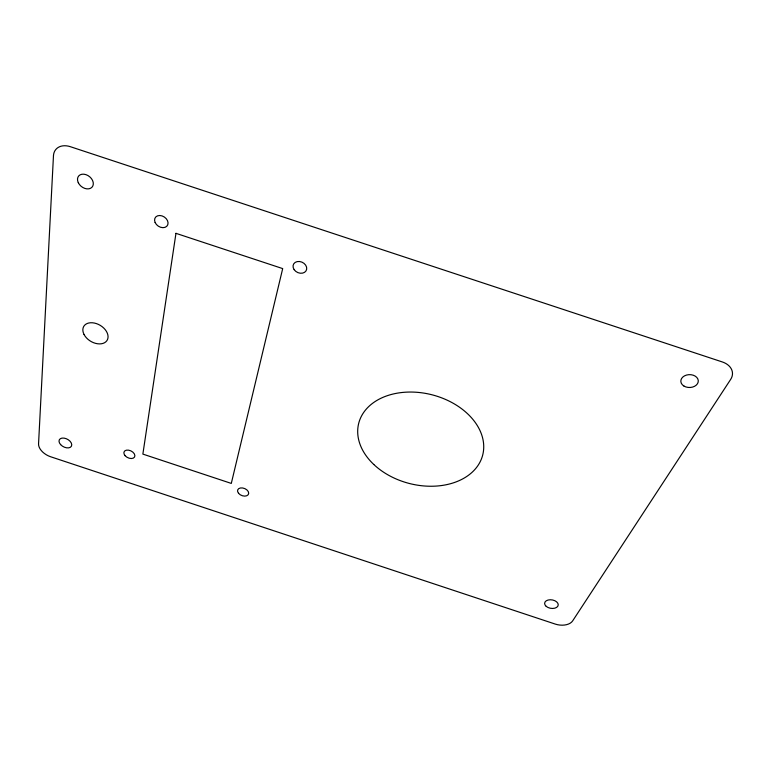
<?xml version="1.0" encoding="UTF-8"?>
<svg xmlns="http://www.w3.org/2000/svg" width="771" height="771" viewBox="0 0 771 771"><rect width="100%" height="100%" fill="white"/><g stroke="black" fill="none" stroke-linecap="round" stroke-linejoin="round"><path stroke-width="1.16" d="M53.469 155.713L38.55 443.826A13.589 8.346 28.1 0 0 50.597 456.74L555.274 624.086A13.627 8.375 9 0 0 572.641 620.906L730.696 379.351A17.791 13.078 -2.4 0 0 722.34 361.956L70.344 146.692A17.743 13.001 39.5 0 0 53.469 155.713M175.961 233.334L142.866 454.1L231.3 483.417L282.697 268.597L175.961 233.334M373.79 464.479A63.993 45.768 14.4 0 0 480.603 460.875A63.993 45.768 14.4 0 0 407.743 392.092A63.993 45.768 14.4 0 0 373.79 464.479M84.058 334.498A13.599 9.281 30.8 0 0 105.839 341.832A13.599 9.281 30.8 0 0 96.462 323.618A13.599 9.281 30.8 0 0 84.058 334.498M78.285 182.679A8.712 6.399 38.1 0 0 91.961 187.257A8.712 6.399 38.1 0 0 85.966 174.651A8.712 6.399 38.1 0 0 78.285 182.679M60.63 444.626A6.843 4.25 27.9 0 0 71.424 446.187A6.843 4.25 27.9 0 0 64.089 438.121A6.843 4.25 27.9 0 0 60.63 444.626M546.176 606.334A6.862 4.269 9.2 0 0 557.809 606.237A6.862 4.269 9.2 0 0 550.311 599.751A6.862 4.269 9.2 0 0 546.176 606.334M683.944 386.049A8.741 6.438 -1 0 0 698.16 382.117A8.741 6.438 -1 0 0 686.556 375.053A8.741 6.438 -1 0 0 683.944 386.049M155.116 222.482A7.247 5.474 33.9 0 0 166.709 226.356A7.247 5.474 33.9 0 0 162.112 215.928A7.247 5.474 33.9 0 0 155.116 222.482M125.095 455.69A5.869 3.749 25.9 0 0 134.54 457.058A5.869 3.749 25.9 0 0 128.468 450.139A5.869 3.749 25.9 0 0 125.095 455.69M238.547 493.305A5.811 3.788 21.4 0 0 248.185 494.731A5.811 3.788 21.4 0 0 242.605 487.966A5.811 3.788 21.4 0 0 238.547 493.305M294.137 269.638A7.093 5.609 25.2 0 0 305.991 270.939A7.093 5.609 25.2 0 0 299.505 261.504A7.093 5.609 25.2 0 0 294.137 269.638"/></g></svg>
